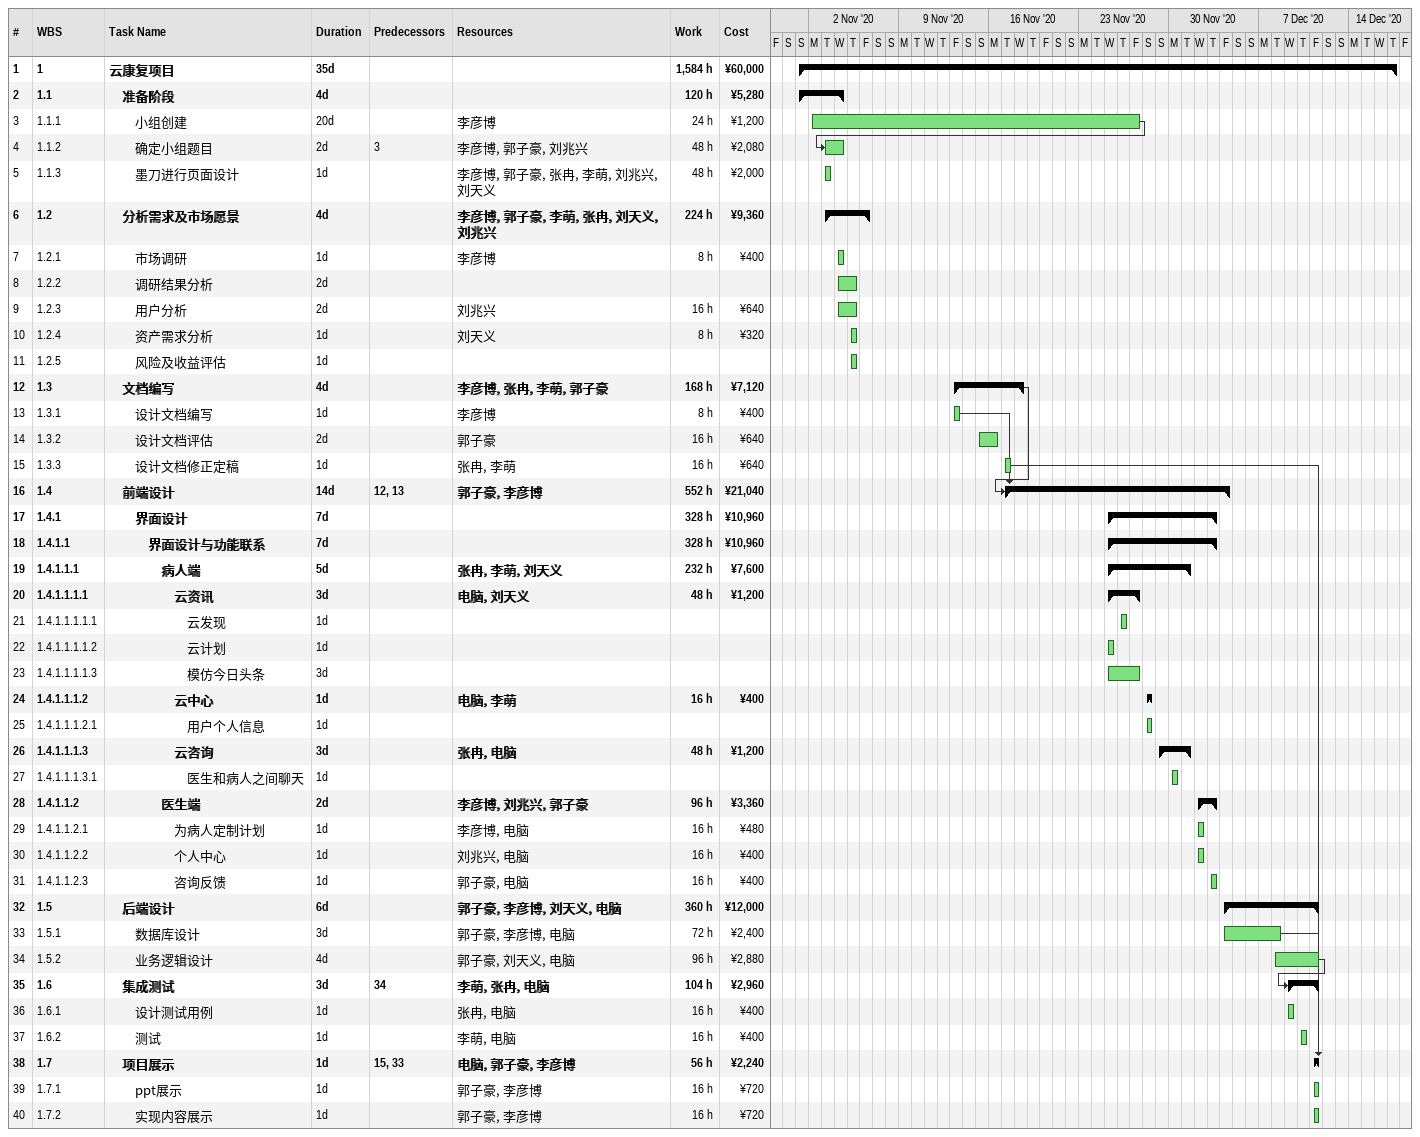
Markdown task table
| ID | WBS | Task | Duration | Start | Finish | Predecessors | Resources | Work (h) | Cost (¥) |
|---|---|---|---|---|---|---|---|---|---|
| 1 | 1 | **云康复项目** | 35d | 2020-11-01 | 2020-12-17 |  |  | 1584 | 60000 |
| 2 | 1.1 | **准备阶段** | 4d | 2020-11-01 | 2020-11-04 |  |  | 120 | 5280 |
| 3 | 1.1.1 | 小组创建 | 20d | 2020-11-02 | 2020-11-27 |  | 李彦博 | 24 | 1200 |
| 4 | 1.1.2 | 确定小组题目 | 2d | 2020-11-03 | 2020-11-04 | 3 | 李彦博, 郭子豪, 刘兆兴 | 48 | 2080 |
| 5 | 1.1.3 | 墨刀进行页面设计 | 1d | 2020-11-03 | 2020-11-03 |  | 李彦博, 郭子豪, 张冉, 李萌, 刘兆兴, 刘天义 | 48 | 2000 |
| 6 | 1.2 | **分析需求及市场愿景** | 4d | 2020-11-03 | 2020-11-06 |  | 李彦博, 郭子豪, 李萌, 张冉, 刘天义, 刘兆兴 | 224 | 9360 |
| 7 | 1.2.1 | 市场调研 | 1d | 2020-11-04 | 2020-11-04 |  | 李彦博 | 8 | 400 |
| 8 | 1.2.2 | 调研结果分析 | 2d | 2020-11-04 | 2020-11-05 |  |  |  |  |
| 9 | 1.2.3 | 用户分析 | 2d | 2020-11-04 | 2020-11-05 |  | 刘兆兴 | 16 | 640 |
| 10 | 1.2.4 | 资产需求分析 | 1d | 2020-11-05 | 2020-11-05 |  | 刘天义 | 8 | 320 |
| 11 | 1.2.5 | 风险及收益评估 | 1d | 2020-11-05 | 2020-11-05 |  |  |  |  |
| 12 | 1.3 | **文档编写** | 4d | 2020-11-13 | 2020-11-18 |  | 李彦博, 张冉, 李萌, 郭子豪 | 168 | 7120 |
| 13 | 1.3.1 | 设计文档编写 | 1d | 2020-11-13 | 2020-11-13 |  | 李彦博 | 8 | 400 |
| 14 | 1.3.2 | 设计文档评估 | 2d | 2020-11-15 | 2020-11-16 |  | 郭子豪 | 16 | 640 |
| 15 | 1.3.3 | 设计文档修正定稿 | 1d | 2020-11-17 | 2020-11-17 |  | 张冉, 李萌 | 16 | 640 |
| 16 | 1.4 | **前端设计** | 14d | 2020-11-17 | 2020-12-04 | 12, 13 | 郭子豪, 李彦博 | 552 | 21040 |
| 17 | 1.4.1 | **界面设计** | 7d | 2020-11-25 | 2020-12-03 |  |  | 328 | 10960 |
| 18 | 1.4.1.1 | **界面设计与功能联系** | 7d | 2020-11-25 | 2020-12-03 |  |  | 328 | 10960 |
| 19 | 1.4.1.1.1 | **病人端** | 5d | 2020-11-25 | 2020-12-01 |  | 张冉, 李萌, 刘天义 | 232 | 7600 |
| 20 | 1.4.1.1.1.1 | **云资讯** | 3d | 2020-11-25 | 2020-11-27 |  | 电脑, 刘天义 | 48 | 1200 |
| 21 | 1.4.1.1.1.1.1 | 云发现 | 1d | 2020-11-26 | 2020-11-26 |  |  |  |  |
| 22 | 1.4.1.1.1.1.2 | 云计划 | 1d | 2020-11-25 | 2020-11-25 |  |  |  |  |
| 23 | 1.4.1.1.1.1.3 | 模仿今日头条 | 3d | 2020-11-25 | 2020-11-27 |  |  |  |  |
| 24 | 1.4.1.1.1.2 | **云中心** | 1d | 2020-11-28 | 2020-11-28 |  | 电脑, 李萌 | 16 | 400 |
| 25 | 1.4.1.1.1.2.1 | 用户个人信息 | 1d | 2020-11-28 | 2020-11-28 |  |  |  |  |
| 26 | 1.4.1.1.1.3 | **云咨询** | 3d | 2020-11-29 | 2020-12-01 |  | 张冉, 电脑 | 48 | 1200 |
| 27 | 1.4.1.1.1.3.1 | 医生和病人之间聊天 | 1d | 2020-11-30 | 2020-11-30 |  |  |  |  |
| 28 | 1.4.1.1.2 | **医生端** | 2d | 2020-12-02 | 2020-12-03 |  | 李彦博, 刘兆兴, 郭子豪 | 96 | 3360 |
| 29 | 1.4.1.1.2.1 | 为病人定制计划 | 1d | 2020-12-02 | 2020-12-02 |  | 李彦博, 电脑 | 16 | 480 |
| 30 | 1.4.1.1.2.2 | 个人中心 | 1d | 2020-12-02 | 2020-12-02 |  | 刘兆兴, 电脑 | 16 | 400 |
| 31 | 1.4.1.1.2.3 | 咨询反馈 | 1d | 2020-12-03 | 2020-12-03 |  | 郭子豪, 电脑 | 16 | 400 |
| 32 | 1.5 | **后端设计** | 6d | 2020-12-04 | 2020-12-11 |  | 郭子豪, 李彦博, 刘天义, 电脑 | 360 | 12000 |
| 33 | 1.5.1 | 数据库设计 | 3d | 2020-12-04 | 2020-12-08 |  | 郭子豪, 李彦博, 电脑 | 72 | 2400 |
| 34 | 1.5.2 | 业务逻辑设计 | 4d | 2020-12-08 | 2020-12-11 |  | 郭子豪, 刘天义, 电脑 | 96 | 2880 |
| 35 | 1.6 | **集成测试** | 3d | 2020-12-09 | 2020-12-11 | 34 | 李萌, 张冉, 电脑 | 104 | 2960 |
| 36 | 1.6.1 | 设计测试用例 | 1d | 2020-12-09 | 2020-12-09 |  | 张冉, 电脑 | 16 | 400 |
| 37 | 1.6.2 | 测试 | 1d | 2020-12-10 | 2020-12-10 |  | 李萌, 电脑 | 16 | 400 |
| 38 | 1.7 | **项目展示** | 1d | 2020-12-11 | 2020-12-11 | 15, 33 | 电脑, 郭子豪, 李彦博 | 56 | 2240 |
| 39 | 1.7.1 | ppt展示 | 1d | 2020-12-11 | 2020-12-11 |  | 郭子豪, 李彦博 | 16 | 720 |
| 40 | 1.7.2 | 实现内容展示 | 1d | 2020-12-11 | 2020-12-11 |  | 郭子豪, 李彦博 | 16 | 720 |
